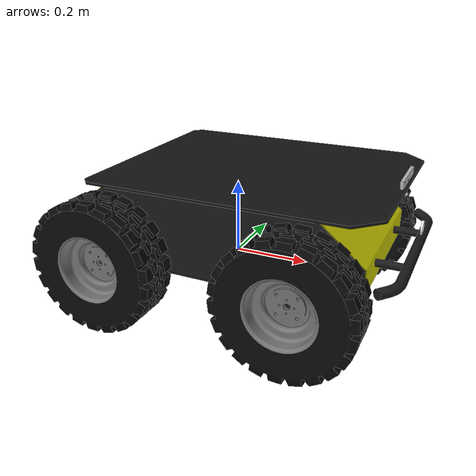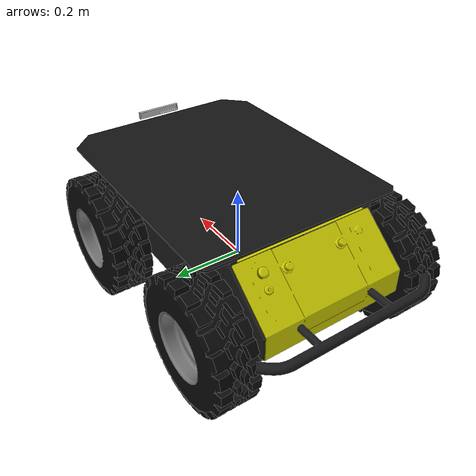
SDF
<?xml version="1.0" encoding="utf-8"?>
<sdf version="1.8">
  <model name="igt_one">

    <link name="base_link">
      <pose>0 0 0 0 0 0</pose>
      <inertial>
        <pose>0 0 0.062329 0 0 0</pose>
        <mass>46.064</mass>
        <inertia>
          <ixx>0.615397</ixx>
          <ixy>-0.0240585</ixy>
          <ixz>-0.120749</ixz>
          <iyy>1.75388</iyy>
          <iyz>-0.0028322</iyz>
          <izz>2.03641</izz>
        </inertia>
      </inertial>

      <collision name="base_link_collision">
        <pose>0 0 0.12 0 0 0</pose>
        <geometry>
          <box>
            <size>0.9874 0.5709 0.05</size>
          </box>
        </geometry>
      </collision>

      <collision name="base_link_collision_bottom">
        <pose>0 0 0.046 0 0 0</pose>
        <geometry>
          <box>
            <size>0.80 0.5709 0.095</size>
          </box>
        </geometry>
      </collision>

      <collision name="base_link_collision_1">
        <pose>0 0 0.185625 0 0 0</pose>
        <geometry>
          <box>
            <size>0.78992 0.5709 0.12375</size>
          </box>
        </geometry>
      </collision>

      <collision name="base_link_fixed_joint_lump__camera/camera_link_collision_2">
        <pose>0.488 0 0.272 0 0 0</pose>
        <geometry>
          <box>
            <size>0.0078 0.13 0.0192</size>
          </box>
        </geometry>
        <surface>
          <contact>
            <ode>
              <kp>1e+13</kp>
              <kd>1</kd>
            </ode>
          </contact>
          <friction>
            <ode>
              <mu2>1</mu2>
              <fdir1>0 0 0</fdir1>
            </ode>
          </friction>
        </surface>
      </collision>

      <collision name="base_link_fixed_joint_lump__top_plate_link_collision_3">
        <pose>0.0812 0 0.245 0 0 0</pose>
        <geometry>
          <mesh>
            <scale>1 1 1</scale>
            <uri>file:///home/jasonwoo/colcon_ws/src/ros2-igt/igt_ignition/igt_one/meshes/top_plate.dae</uri>
          </mesh>
        </geometry>
      </collision>

      <collision name="base_link_fixed_joint_lump__top_plate_link_collision_4">
        <pose>0.0812 0 0.245 0 0 0</pose>
        <geometry>
          <box>
            <size>0.32 0.41 0.09</size>
          </box>
        </geometry>
      </collision>

      <visual name="base_link_visual">
        <pose>0 0 0 0 -0 0</pose>
        <geometry>
          <mesh>
            <scale>1 1 1</scale>
            <uri>file:///home/jasonwoo/colcon_ws/src/ros2-igt/igt_ignition/igt_one/meshes/base_link.dae</uri>
          </mesh>
        </geometry>
      </visual>

      <visual name="base_link_fixed_joint_lump__camera/camera_link_visual_1">
        <pose>0.438 0 0.272 0 0 0</pose>
        <geometry>
          <mesh>
            <uri>file:///home/jasonwoo/colcon_ws/src/ros2-igt/igt_ignition/igt_one/meshes/realsense.dae</uri>
          </mesh>
        </geometry>
      </visual>

      <visual name="base_link_fixed_joint_lump__cliff_sensor_link_visual_2">
        <pose>0.435 0 0.235 -2.35619 0 -1.5708</pose>
        <geometry>
          <cylinder>
            <length>0.02</length>
            <radius>0.005</radius>
          </cylinder>
        </geometry>
      </visual>

      <visual name="base_link_fixed_joint_lump__front_bumper_link_visual_3">
        <pose>0.48 0 0.091 0 0 0</pose>
        <geometry>
          <mesh>
            <scale>1 1 1</scale>
            <uri>file:///home/jasonwoo/colcon_ws/src/ros2-igt/igt_ignition/igt_one/meshes/bumper.dae</uri>
          </mesh>
        </geometry>
      </visual>

      <visual name="base_link_fixed_joint_lump__rear_bumper_link_visual_4">
        <pose>-0.48 0 0.091 0 0 3.14159</pose>
        <geometry>
          <mesh>
            <scale>1 1 1</scale>
            <uri>file:///home/jasonwoo/colcon_ws/src/ros2-igt/igt_ignition/igt_one/meshes/bumper.dae</uri>
          </mesh>
        </geometry>
      </visual>

      <visual name="base_link_fixed_joint_lump__top_chassis_link_visual_5">
        <pose>0 0 0 0 -0 0</pose>
        <geometry>
          <mesh>
            <scale>1 1 1</scale>
            <uri>file:///home/jasonwoo/colcon_ws/src/ros2-igt/igt_ignition/igt_one/meshes/top_chassis.dae</uri>
          </mesh>
        </geometry>
      </visual>

      <visual name="base_link_fixed_joint_lump__top_plate_link_visual_6">
        <pose>0.0812 0 0.245 0 -0 0</pose>
        <geometry>
          <mesh>
            <scale>1 1 1</scale>
            <uri>file:///home/jasonwoo/colcon_ws/src/ros2-igt/igt_ignition/igt_one/meshes/top_plate.dae</uri>
          </mesh>
        </geometry>
      </visual>

      <visual name="base_link_fixed_joint_lump__user_rail_link_visual_13">
        <pose>0.272 0 0.245 0 -0 0</pose>
        <geometry>
          <mesh>
            <scale>1 1 1</scale>
            <uri>file:///home/jasonwoo/colcon_ws/src/ros2-igt/igt_ignition/igt_one/meshes/user_rail.dae</uri>
          </mesh>
        </geometry>
      </visual>

      <sensor name="camera_igt_one" type="camera">
        <pose>0.438 0 0.272 0 0 0</pose>
        <camera>
          <horizontal_fov>1.047</horizontal_fov>
          <image>
            <width>320</width>
            <height>240</height>
          </image>
          <clip>
            <near>0.1</near>
            <far>100</far>
          </clip>
        </camera>
        <always_on>1</always_on>
        <update_rate>30</update_rate>
        <visualize>true</visualize>
        <topic>/model/igt_one/camera</topic>
      </sensor>

      <sensor name="d435_depth" type="depth_camera">
				<always_on>1</always_on>
				<update_rate>10</update_rate>
				<visualize>true</visualize>
				<topic>/model/igt_one/depth_camera</topic>
				<pose>0.438 0 0.322 0 0 0</pose>
				<camera>
					<horizontal_fov>1.05</horizontal_fov>
					<image>
						<width>256</width>
						<height>256</height>
					</image>
					<clip>
						<near>0.1</near>
						<far>100</far>
					</clip>
					<noise>
						<type>gaussian</type>
						<mean>0</mean>
						<stddev>0.1</stddev>
					</noise>
				</camera>
			</sensor>

      <sensor name="front_cliff_laser" type="gpu_ray">
          <pose>0.435 0 0.235 0 -2.4434589 0</pose>
          <update_rate>50</update_rate>
          <lidar>
              <scan>
                  <horizontal>
                      <samples>1</samples>
                      <resolution>1</resolution>
                      <min_angle>3.141592653589793</min_angle>
                      <max_angle>3.141592653589793</max_angle>
                  </horizontal>
              </scan>
              <range>
                  <min>0.04</min>
                  <max>40</max>
                  <resolution>0.01</resolution>
              </range>
              <noise>
                  <type>gaussian</type>
                  <mean>0</mean>
                  <stddev>0.01</stddev>
              </noise>
          </lidar>
      </sensor>
      <gravity>1</gravity>
      <velocity_decay/>

      <sensor name="gpu_lidar" type="gpu_lidar">
        <pose>0.48 0 0.716 0 0 0</pose>
        <visualize>true</visualize>
        <topic>/model/igt_one/laserscan</topic>
        <update_rate>10</update_rate>
        <always_on>1</always_on>
        <ray>
          <scan>
            <horizontal>
              <samples>640</samples>
              <resolution>1</resolution>
              <min_angle>-3.14159</min_angle>
              <max_angle>3.14159</max_angle>
            </horizontal>
            <vertical>
              <samples>1</samples>
              <resolution>1</resolution>
              <min_angle>0</min_angle>
              <max_angle>0</max_angle>
            </vertical>
          </scan>
          <range>
            <min>0.08</min>
            <max>10</max>
            <resolution>0.01</resolution>
          </range>
          <noise>
            <type>gaussian</type>
            <mean>0</mean>
            <stddev>0.01</stddev>
          </noise>
        </ray>
      </sensor>

      <light name="flashlight_flashlight_light_source_lamp_light" type="spot">
        <pose>0.48 0.08 0.12 3.141592653589793 1.5707926535897934 -0.0015926535897931</pose>
        <attenuation>
          <range>50</range>
          <linear>0</linear>
          <constant>0.1</constant>
          <quadratic>0.0025</quadratic>
        </attenuation>
        <diffuse>0.8 0.8 0.5 1</diffuse>
        <specular>0.8 0.8 0.5 1</specular>
        <spot>
          <inner_angle>1.2</inner_angle>
          <outer_angle>1.3</outer_angle>
          <falloff>1</falloff>
        </spot>
        <direction>0 0 -1</direction>
      </light>

      <visual name="flashlight_flashlight_light_source_lamp_viz_visual">
        <pose>0.48 0.08 0.12 3.141592653589793 1.5707926535897934 -0.0015926535897931</pose>
        <geometry>
          <cylinder>
            <radius>0.019</radius>
            <length>0.005</length>
          </cylinder>
        </geometry>
        <transparency>0</transparency>
        <material>
          <ambient>1 1 1 1</ambient>
          <diffuse>1 1 1 1</diffuse>
          <specular>1 1 1 1</specular>
          <emissive>1 1 1 1</emissive>
        </material>
      </visual>

      <sensor name="imu_sensor" type="imu">
        <always_on>1</always_on>
        <update_rate>50</update_rate>
        <imu>
          <enable_orientation>0</enable_orientation>
          <angular_velocity>
            <x>
              <noise type="gaussian">
                <mean>0</mean>
                <stddev>0.009</stddev>
                <bias_mean>0.00075</bias_mean>
                <bias_stddev>0.005</bias_stddev>
                <dynamic_bias_stddev>0.00002</dynamic_bias_stddev>
                <dynamic_bias_correlation_time>400.0</dynamic_bias_correlation_time>
                <precision>0.00025</precision>
              </noise>
            </x>

            <y>
              <noise type="gaussian">
                  <mean>0</mean>
                  <stddev>0.009</stddev>
                  <bias_mean>0.00075</bias_mean>
                  <bias_stddev>0.005</bias_stddev>
                  <dynamic_bias_stddev>0.00002</dynamic_bias_stddev>
                  <dynamic_bias_correlation_time>400.0</dynamic_bias_correlation_time>
                  <precision>0.00025</precision>
              </noise>
            </y>

            <z>
              <noise type="gaussian">
                  <mean>0</mean>
                  <stddev>0.009</stddev>
                  <bias_mean>0.00075</bias_mean>
                  <bias_stddev>0.005</bias_stddev>
                  <dynamic_bias_stddev>0.00002</dynamic_bias_stddev>
                  <dynamic_bias_correlation_time>400.0</dynamic_bias_correlation_time>
                  <precision>0.00025</precision>
              </noise>
            </z>
          </angular_velocity>

          <linear_acceleration>
            <x>
              <noise type="gaussian">
                  <mean>0</mean>
                  <stddev>0.021</stddev>
                  <bias_mean>0.05</bias_mean>
                  <bias_stddev>0.0075</bias_stddev>
                  <dynamic_bias_stddev>0.000375</dynamic_bias_stddev>
                  <dynamic_bias_correlation_time>175.0</dynamic_bias_correlation_time>
                  <precision>0.005</precision>
              </noise>
            </x>

            <y>
              <noise type="gaussian">
                <mean>0</mean>
                <stddev>0.021</stddev>
                <bias_mean>0.05</bias_mean>
                <bias_stddev>0.0075</bias_stddev>
                <dynamic_bias_stddev>0.000375</dynamic_bias_stddev>
                <dynamic_bias_correlation_time>175.0</dynamic_bias_correlation_time>
                <precision>0.005</precision>
              </noise>
            </y>

            <z>
              <noise type="gaussian">
                <mean>0</mean>
                <stddev>0.021</stddev>
                <bias_mean>0.05</bias_mean>
                <bias_stddev>0.0075</bias_stddev>
                <dynamic_bias_stddev>0.000375</dynamic_bias_stddev>
                <dynamic_bias_correlation_time>175.0</dynamic_bias_correlation_time>
                <precision>0.005</precision>
              </noise>
            </z>
          </linear_acceleration>
        </imu>
      </sensor>
    </link>

    <link name="front_left_wheel_link">
      <pose>0.256 0.2854 0.03282 0 -0 0</pose>
      <inertial>
        <pose>0 0 0 0 0 0</pose>
        <mass>2.637</mass>
        <inertia>
          <ixx>0.02467</ixx>
          <ixy>0</ixy>
          <ixz>0</ixz>
          <iyy>0.04411</iyy>
          <iyz>0</iyz>
          <izz>0.02467</izz>
        </inertia>
      </inertial>

      <collision name="front_left_wheel_link_collision">
        <pose>0 0 0 1.5707963267948966 -0 0</pose>
        <geometry>
          <cylinder>
            <length>0.1143</length>
            <radius>0.1651</radius>
          </cylinder>
        </geometry>
        <surface>
          <contact>
            <ode>
              <kp>1e+07</kp>
              <kd>1</kd>
            </ode>
          </contact>
          <friction>
            <ode>
              <mu>0.5</mu>
              <mu2>1</mu2>
              <slip1>0.00062</slip1>
              <slip2>0</slip2>
              <fdir1>0 0 1</fdir1>
            </ode>
          </friction>
        </surface>
      </collision>

      <visual name="front_left_wheel_link_visual">
        <pose>0 0 0 0 -0 0</pose>
        <geometry>
          <mesh>
            <scale>1 1 1</scale>
            <uri>file:///home/jasonwoo/colcon_ws/src/ros2-igt/igt_ignition/igt_one/meshes/wheel.dae</uri>
          </mesh>
        </geometry>
      </visual>
      <gravity>1</gravity>
      <velocity_decay/>
    </link>

    <joint name="front_left_wheel_joint" type="revolute">
      <child>front_left_wheel_link</child>
      <parent>base_link</parent>
      <axis>
        <xyz>0 1 0</xyz>
        <limit>
          <lower>-1e+16</lower>
          <upper>1e+16</upper>
        </limit>
        <dynamics>
          <spring_reference>0</spring_reference>
          <spring_stiffness>0</spring_stiffness>
        </dynamics>
        <use_parent_model_frame>1</use_parent_model_frame>
      </axis>
    </joint>

    <link name="front_right_wheel_link">
      <pose>0.256 -0.2854 0.03282 0 -0 0</pose>
      <inertial>
        <pose>0 0 0 0 -0 0</pose>
        <mass>2.637</mass>
        <inertia>
          <ixx>0.02467</ixx>
          <ixy>0</ixy>
          <ixz>0</ixz>
          <iyy>0.04411</iyy>
          <iyz>0</iyz>
          <izz>0.02467</izz>
        </inertia>
      </inertial>

      <collision name="front_right_wheel_link_collision">
        <pose>0 0 0 1.5707963267948966 -0 0</pose>
        <geometry>
          <cylinder>
            <length>0.1143</length>
            <radius>0.1651</radius>
          </cylinder>
        </geometry>
        <surface>
          <contact>
            <ode>
              <kp>1e+07</kp>
              <kd>1</kd>
            </ode>
          </contact>
          <friction>
            <ode>
              <mu>0.5</mu>
              <mu2>1</mu2>
              <slip1>0.00062</slip1>
              <slip2>0</slip2>
              <fdir1>0 0 1</fdir1>
            </ode>
          </friction>
        </surface>
      </collision>

      <visual name="front_right_wheel_link_visual">
        <pose>0 0 0 0 -0 0</pose>
        <geometry>
          <mesh>
            <scale>1 1 1</scale>
            <uri>file:///home/jasonwoo/colcon_ws/src/ros2-igt/igt_ignition/igt_one/meshes/wheel.dae</uri>
          </mesh>
        </geometry>
      </visual>
      <gravity>1</gravity>
      <velocity_decay/>
    </link>

    <joint name="front_right_wheel_joint" type="revolute">
      <child>front_right_wheel_link</child>
      <parent>base_link</parent>
      <axis>
        <xyz>0 1 0</xyz>
        <limit>
          <lower>-1e+16</lower>
          <upper>1e+16</upper>
        </limit>
        <dynamics>
          <spring_reference>0</spring_reference>
          <spring_stiffness>0</spring_stiffness>
        </dynamics>
        <use_parent_model_frame>1</use_parent_model_frame>
      </axis>
    </joint>

    <link name="rear_left_wheel_link">
      <pose>-0.256 0.2854 0.03282 0 -0 0</pose>
      <inertial>
        <pose>0 0 0 0 -0 0</pose>
        <mass>2.637</mass>
        <inertia>
          <ixx>0.02467</ixx>
          <ixy>0</ixy>
          <ixz>0</ixz>
          <iyy>0.04411</iyy>
          <iyz>0</iyz>
          <izz>0.02467</izz>
        </inertia>
      </inertial>

      <collision name="rear_left_wheel_link_collision">
        <pose>0 0 0 1.5707963267948966 -0 0</pose>
        <geometry>
          <cylinder>
            <length>0.1143</length>
            <radius>0.1651</radius>
          </cylinder>
        </geometry>
        <surface>
          <contact>
            <ode>
              <kp>1e+07</kp>
              <kd>1</kd>
            </ode>
          </contact>
          <friction>
            <ode>
              <mu>0.5</mu>
              <mu2>1</mu2>
              <slip1>0.00062</slip1>
              <slip2>0</slip2>
              <fdir1>0 0 1</fdir1>
            </ode>
          </friction>
        </surface>
      </collision>

      <visual name="rear_left_wheel_link_visual">
        <pose>0 0 0 0 -0 0</pose>
        <geometry>
          <mesh>
            <scale>1 1 1</scale>
            <uri>file:///home/jasonwoo/colcon_ws/src/ros2-igt/igt_ignition/igt_one/meshes/wheel.dae</uri>
          </mesh>
        </geometry>
      </visual>
      <gravity>1</gravity>
      <velocity_decay/>
    </link>

    <joint name="rear_left_wheel_joint" type="revolute">
      <child>rear_left_wheel_link</child>
      <parent>base_link</parent>
      <axis>
        <xyz>0 1 0</xyz>
        <limit>
          <lower>-1e+16</lower>
          <upper>1e+16</upper>
        </limit>
        <dynamics>
          <spring_reference>0</spring_reference>
          <spring_stiffness>0</spring_stiffness>
        </dynamics>
        <use_parent_model_frame>1</use_parent_model_frame>
      </axis>
    </joint>

    <link name="rear_right_wheel_link">
      <pose >-0.256 -0.2854 0.03282 0 -0 0</pose>
      <inertial>
        <pose>0 0 0 0 -0 0</pose>
        <mass>2.637</mass>
        <inertia>
          <ixx>0.02467</ixx>
          <ixy>0</ixy>
          <ixz>0</ixz>
          <iyy>0.04411</iyy>
          <iyz>0</iyz>
          <izz>0.02467</izz>
        </inertia>
      </inertial>

      <collision name="rear_right_wheel_link_collision">
        <pose>0 0 0 1.5707963267948966 -0 0</pose>
        <geometry>
          <cylinder>
            <length>0.1143</length>
            <radius>0.1651</radius>
          </cylinder>
        </geometry>
        <surface>
          <contact>
            <ode>
              <kp>1e+07</kp>
              <kd>1</kd>
            </ode>
          </contact>
          <friction>
            <ode>
              <mu>0.5</mu>
              <mu2>1</mu2>
              <slip1>0.00062</slip1>
              <slip2>0</slip2>
              <fdir1>0 0 1</fdir1>
            </ode>
          </friction>
        </surface>
      </collision>

      <visual name="rear_right_wheel_link_visual">
        <pose>0 0 0 0 -0 0</pose>
        <geometry>
          <mesh>
            <scale>1 1 1</scale>
            <uri>file:///home/jasonwoo/colcon_ws/src/ros2-igt/igt_ignition/igt_one/meshes/wheel.dae</uri>
          </mesh>
        </geometry>
      </visual>
      <gravity>1</gravity>
      <velocity_decay/>
    </link>

    <joint name="rear_right_wheel_joint" type="revolute">
      <child>rear_right_wheel_link</child>
      <parent>base_link</parent>
      <axis>
        <xyz>0 1 0</xyz>
        <limit>
          <lower>-1e+16</lower>
          <upper>1e+16</upper>
        </limit>
        <dynamics>
          <spring_reference>0</spring_reference>
          <spring_stiffness>0</spring_stiffness>
        </dynamics>
        <use_parent_model_frame>1</use_parent_model_frame>
      </axis>
    </joint>

    <plugin
      filename="ignition-gazebo-joint-state-publisher-system"
      name="ignition::gazebo::systems::JointStatePublisher">
    </plugin>

    <plugin
      filename="ignition-gazebo-pose-publisher-system"
      name="ignition::gazebo::systems::PosePublisher">
      <publish_link_pose>true</publish_link_pose>
      <use_pose_vector_msg>true</use_pose_vector_msg>
      <static_publisher>true</static_publisher>
      <static_update_frequency>1</static_update_frequency>
    </plugin>

    <plugin
      filename="ignition-gazebo-odometry-publisher-system"
      name="ignition::gazebo::systems::OdometryPublisher">
      <odom_frame>odom</odom_frame>
      <robot_base_frame>base_link</robot_base_frame>
    </plugin>

    <plugin
      filename="ignition-gazebo-diff-drive-system"
      name="ignition::gazebo::systems::DiffDrive">
      <num_wheel_pairs>2</num_wheel_pairs>
      <left_joint>front_left_wheel_joint</left_joint>
      <right_joint>front_right_wheel_joint</right_joint>
      <left_joint>rear_left_wheel_joint</left_joint>
      <right_joint>rear_right_wheel_joint</right_joint>
      <wheel_separation>0.57</wheel_separation>
      <wheel_radius>0.165</wheel_radius>
      <odometryTopic>odometry</odometryTopic>
      <odometryFrame>odom</odometryFrame>
      <robotBaseFrame>base_link</robotBaseFrame>
      <odometrySource>1</odometrySource>
      <publishWheelTF>true</publishWheelTF>
      <publishOdom>true</publishOdom>
      <publishWheelJointState>true</publishWheelJointState>
      <odom_publish_frequency>1</odom_publish_frequency>
      <topic>cmd_vel</topic>
    </plugin>
  </model>
</sdf>
